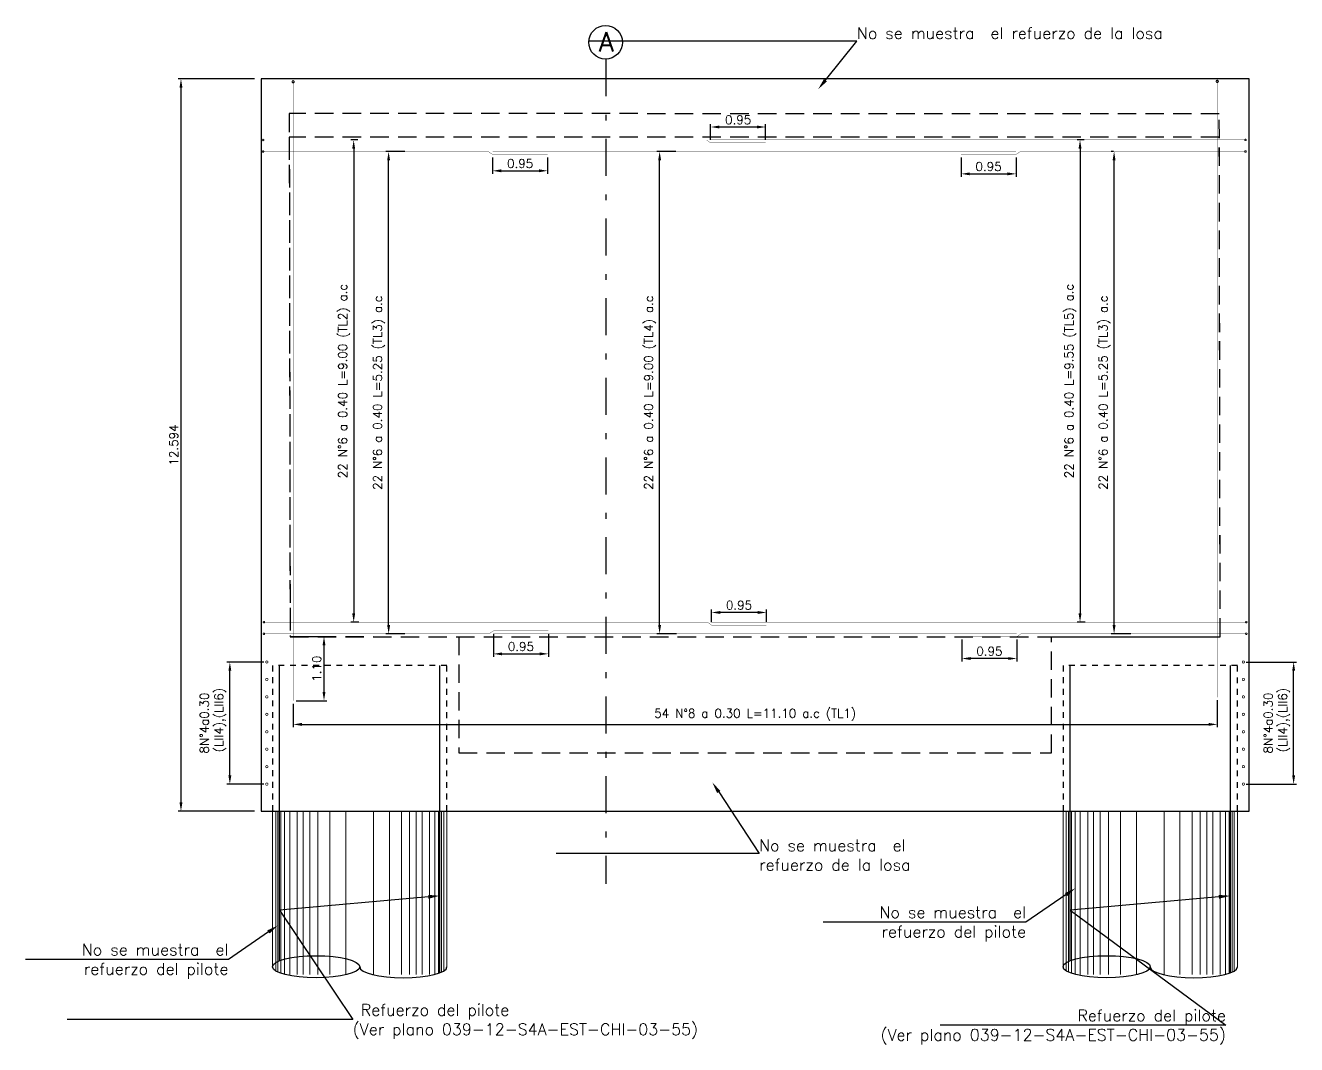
# Model space of a CAD drawing. Header units: metres. Extents: x 1080427 to 1081241, y 976768 to 977191.
# Drawn here: x 1080745.88 to 1080767.74, y 977111.65 to 977129.18 of the extents above; entities that cross this region are included whole.
import ezdxf
from ezdxf import colors
from ezdxf.entities.mleader import LeaderData, LeaderLine
from ezdxf.math import Vec2, Vec3

# ---------------------------------------------------------------- set-up
doc = ezdxf.new("R2010")
doc.units = ezdxf.units.M
doc.header["$LTSCALE"] = 25.4
doc.linetypes.add('DASHDOT', pattern=[1, 0.5, -0.25, 0, -0.25])
doc.linetypes.add('HIDDEN', pattern=[0.375, 0.25, -0.125])
for name, color, linetype in [('CIRCULOCONTRAP', 130, 'Continuous'), ('CONTRAPESO', 3, 'Continuous'), ('COT', 1, 'Continuous'), ('DIMCONTRAPESO', 1, 'Continuous'), ('PROY', 9, 'HIDDEN'), ('PROYECC', 251, 'HIDDEN'), ('R175COTR', 7, 'Continuous'), ('REF', 6, 'Continuous')]:
    doc.layers.add(name, color=color, linetype=linetype)
for name, color, linetype, lineweight in [('COTA', 1, 'Continuous', 30), ('COTACIM', 20, 'Continuous', 5), ('EJECONTRAPESO', 41, 'DASHDOT', 30), ('OTROS', 8, 'Continuous', 5), ('REF 7', 210, 'Continuous', 30)]:
    doc.layers.add(name, color=color, linetype=linetype, lineweight=lineweight)
doc.styles.add('romans', font='romans.shx')
doc.dimstyles.new('Copy 75', dxfattribs={"dimtxt": 0.15, "dimasz": 0.15, "dimexe": 0.05, "dimexo": 0.05, "dimgap": 0.05, "dimtad": 1, "dimzin": 0, "dimdsep": 46, "dimtxsty": 'romans', "dimcen": 0.002, "dimclrd": 1, "dimclre": 1, "dimclrt": 3, "dimadec": 4, "dimazin": 0, "dimtfac": 1, "dimtofl": 0, "dimtmove": 1, "dimatfit": 3, "dimfxl": 1, "dimtolj": 1, "dimtzin": 0, "dimarcsym": 1})

# ---------------------------------------------------------------- blocks, each defined once
blk = doc.blocks.new('*D75')
at = {"layer": 'COTACIM', "color": 1, "lineweight": -2, "transparency": 16777216}
for p, q in [((1080750.482, 977117.515), (1080750.482, 977117.112)), ((1080766.379, 977117.58), (1080766.379, 977117.112)), ((1080750.632, 977117.162), (1080766.229, 977117.162))]:
    blk.add_line(p, q, dxfattribs=at)
at = {"layer": 'COTACIM', "color": 1, "transparency": 16777216}
for points in [[(1080750.632, 977117.187), (1080750.632, 977117.137), (1080750.482, 977117.162)], [(1080766.229, 977117.187), (1080766.229, 977117.137), (1080766.379, 977117.162)]]:
    blk.add_solid(points, dxfattribs=at)
at = {"layer": 'Defpoints', "color": 0, "transparency": 16777216}
for p in [(1080766.379, 977117.63), (1080750.482, 977117.565), (1080766.379, 977117.162)]:
    blk.add_point(p, dxfattribs=at)
at = {"layer": 'COTACIM', "color": 3, "transparency": 16777216, "insert": (1080758.43, 977117.327), "char_height": 0.15, "attachment_point": 5, "style": 'romans'}
blk.add_mtext('\\A1;54 N°8 a 0.30 L=11.10 a.c (TL1)', dxfattribs=at)
blk = doc.blocks.new('*D82')
at = {"layer": 'Defpoints', "color": 0, "transparency": 16777216}
for p in [(1080761.986, 977118.671), (1080762.932, 977118.67), (1080761.986, 977118.295)]:
    blk.add_point(p, dxfattribs=at)
at = {"layer": 'DIMCONTRAPESO', "color": 1, "lineweight": -2, "transparency": 16777216}
for p, q in [((1080761.986, 977118.621), (1080761.986, 977118.245)), ((1080762.932, 977118.62), (1080762.932, 977118.245)), ((1080762.782, 977118.295), (1080762.136, 977118.295))]:
    blk.add_line(p, q, dxfattribs=at)
at = {"layer": 'DIMCONTRAPESO', "color": 1, "transparency": 16777216}
for points in [[(1080762.136, 977118.32), (1080762.136, 977118.27), (1080761.986, 977118.295)], [(1080762.782, 977118.32), (1080762.782, 977118.27), (1080762.932, 977118.295)]]:
    blk.add_solid(points, dxfattribs=at)
at = {"layer": 'DIMCONTRAPESO', "color": 3, "transparency": 16777216, "insert": (1080762.459, 977118.42), "char_height": 0.15, "attachment_point": 5, "style": 'romans'}
blk.add_mtext('\\A1;0.95', dxfattribs=at)
blk = doc.blocks.new('*D80')
at = {"layer": 'Defpoints', "color": 0, "transparency": 16777216}
for p in [(1080757.679, 977119.087), (1080757.679, 977118.87), (1080758.624, 977118.87)]:
    blk.add_point(p, dxfattribs=at)
at = {"layer": 'DIMCONTRAPESO', "color": 1, "lineweight": -2, "transparency": 16777216}
for p, q in [((1080757.679, 977118.92), (1080757.679, 977119.137)), ((1080758.624, 977118.92), (1080758.624, 977119.137)), ((1080758.474, 977119.087), (1080757.829, 977119.087))]:
    blk.add_line(p, q, dxfattribs=at)
at = {"layer": 'DIMCONTRAPESO', "color": 1, "transparency": 16777216}
for points in [[(1080757.829, 977119.112), (1080757.829, 977119.062), (1080757.679, 977119.087)], [(1080758.474, 977119.112), (1080758.474, 977119.062), (1080758.624, 977119.087)]]:
    blk.add_solid(points, dxfattribs=at)
at = {"layer": 'DIMCONTRAPESO', "color": 3, "transparency": 16777216, "insert": (1080758.151, 977119.212), "char_height": 0.15, "attachment_point": 5, "style": 'romans'}
blk.add_mtext('\\A1;0.95', dxfattribs=at)
blk = doc.blocks.new('*D79')
at = {"layer": 'Defpoints', "color": 0, "transparency": 16777216}
for p in [(1080750.43, 977118.671), (1080750.482, 977117.57), (1080751.012, 977117.57)]:
    blk.add_point(p, dxfattribs=at)
at = {"layer": 'DIMCONTRAPESO', "color": 1, "lineweight": -2, "transparency": 16777216}
for p, q in [((1080750.48, 977118.671), (1080751.062, 977118.671)), ((1080751.012, 977118.521), (1080751.012, 977117.72)), ((1080750.532, 977117.57), (1080751.062, 977117.57))]:
    blk.add_line(p, q, dxfattribs=at)
at = {"layer": 'DIMCONTRAPESO', "color": 1, "transparency": 16777216}
for points in [[(1080750.987, 977118.521), (1080751.037, 977118.521), (1080751.012, 977118.671)], [(1080750.987, 977117.72), (1080751.037, 977117.72), (1080751.012, 977117.57)]]:
    blk.add_solid(points, dxfattribs=at)
at = {"layer": 'DIMCONTRAPESO', "color": 3, "transparency": 16777216, "insert": (1080750.887, 977118.121), "char_height": 0.15, "attachment_point": 5, "rotation": 90, "style": 'romans'}
blk.add_mtext('\\A1;1.10', dxfattribs=at)
blk = doc.blocks.new('*D81')
at = {"layer": 'Defpoints', "color": 0, "transparency": 16777216}
for p in [(1080753.926, 977118.77), (1080754.874, 977118.77), (1080754.874, 977118.375)]:
    blk.add_point(p, dxfattribs=at)
at = {"layer": 'DIMCONTRAPESO', "color": 1, "lineweight": -2, "transparency": 16777216}
for p, q in [((1080753.926, 977118.72), (1080753.926, 977118.325)), ((1080754.874, 977118.72), (1080754.874, 977118.325)), ((1080754.076, 977118.375), (1080754.724, 977118.375))]:
    blk.add_line(p, q, dxfattribs=at)
at = {"layer": 'DIMCONTRAPESO', "color": 1, "transparency": 16777216}
for points in [[(1080754.076, 977118.4), (1080754.076, 977118.35), (1080753.926, 977118.375)], [(1080754.724, 977118.4), (1080754.724, 977118.35), (1080754.874, 977118.375)]]:
    blk.add_solid(points, dxfattribs=at)
at = {"layer": 'DIMCONTRAPESO', "color": 3, "transparency": 16777216, "insert": (1080754.4, 977118.5), "char_height": 0.15, "attachment_point": 5, "style": 'romans'}
blk.add_mtext('\\A1;0.95', dxfattribs=at)
blk = doc.blocks.new('*D83')
at = {"layer": 'Defpoints', "color": 0, "transparency": 16777216}
for p in [(1080752.124, 977127.015), (1080752.452, 977127.015), (1080752.452, 977118.72)]:
    blk.add_point(p, dxfattribs=at)
at = {"layer": 'DIMCONTRAPESO', "color": 1, "lineweight": -2, "transparency": 16777216}
for p, q in [((1080752.402, 977127.015), (1080752.074, 977127.015)), ((1080752.124, 977118.87), (1080752.124, 977126.865)), ((1080752.402, 977118.72), (1080752.074, 977118.72))]:
    blk.add_line(p, q, dxfattribs=at)
at = {"layer": 'DIMCONTRAPESO', "color": 1, "transparency": 16777216}
for points in [[(1080752.099, 977126.865), (1080752.149, 977126.865), (1080752.124, 977127.015)], [(1080752.099, 977118.87), (1080752.149, 977118.87), (1080752.124, 977118.72)]]:
    blk.add_solid(points, dxfattribs=at)
at = {"layer": 'DIMCONTRAPESO', "color": 3, "transparency": 16777216, "insert": (1080751.959, 977122.867), "char_height": 0.15, "attachment_point": 5, "rotation": 90, "style": 'romans'}
blk.add_mtext('\\A1;22 N°6 a 0.40 L=5.25 (TL3) a.c', dxfattribs=at)
blk = doc.blocks.new('*D84')
at = {"layer": 'Defpoints', "color": 0, "transparency": 16777216}
for p in [(1080751.647, 977127.214), (1080751.523, 977118.92), (1080751.661, 977118.92)]:
    blk.add_point(p, dxfattribs=at)
at = {"layer": 'DIMCONTRAPESO', "color": 1, "lineweight": -2, "transparency": 16777216}
for p, q in [((1080751.597, 977127.214), (1080751.473, 977127.214)), ((1080751.523, 977127.064), (1080751.523, 977119.07)), ((1080751.611, 977118.92), (1080751.473, 977118.92))]:
    blk.add_line(p, q, dxfattribs=at)
at = {"layer": 'DIMCONTRAPESO', "color": 1, "transparency": 16777216}
for points in [[(1080751.498, 977127.064), (1080751.548, 977127.064), (1080751.523, 977127.214)], [(1080751.498, 977119.07), (1080751.548, 977119.07), (1080751.523, 977118.92)]]:
    blk.add_solid(points, dxfattribs=at)
at = {"layer": 'DIMCONTRAPESO', "color": 3, "transparency": 16777216, "insert": (1080751.359, 977123.067), "char_height": 0.15, "attachment_point": 5, "rotation": 90, "style": 'romans'}
blk.add_mtext('\\A1;22 N°6 a 0.40 L=9.00 (TL2) a.c', dxfattribs=at)
blk = doc.blocks.new('*D78')
at = {"layer": 'Defpoints', "color": 0, "transparency": 16777216}
for p in [(1080756.786, 977127.015), (1080757.115, 977127.015), (1080757.129, 977118.721)]:
    blk.add_point(p, dxfattribs=at)
at = {"layer": 'DIMCONTRAPESO', "color": 1, "lineweight": -2, "transparency": 16777216}
for p, q in [((1080757.065, 977127.015), (1080756.736, 977127.015)), ((1080756.786, 977118.871), (1080756.786, 977126.865)), ((1080757.079, 977118.721), (1080756.736, 977118.721))]:
    blk.add_line(p, q, dxfattribs=at)
at = {"layer": 'DIMCONTRAPESO', "color": 1, "transparency": 16777216}
for points in [[(1080756.761, 977126.865), (1080756.811, 977126.865), (1080756.786, 977127.015)], [(1080756.761, 977118.871), (1080756.811, 977118.871), (1080756.786, 977118.721)]]:
    blk.add_solid(points, dxfattribs=at)
at = {"layer": 'DIMCONTRAPESO', "color": 3, "transparency": 16777216, "insert": (1080756.622, 977122.868), "char_height": 0.15, "attachment_point": 5, "rotation": 90, "style": 'romans'}
blk.add_mtext('\\A1;22 N°6 a 0.40 L=9.00 (TL4) a.c', dxfattribs=at)
blk = doc.blocks.new('*D76')
at = {"layer": 'Defpoints', "color": 0, "transparency": 16777216}
for p in [(1080764.604, 977127.015), (1080764.645, 977127.015), (1080764.941, 977118.721)]:
    blk.add_point(p, dxfattribs=at)
at = {"layer": 'DIMCONTRAPESO', "color": 1, "lineweight": -2, "transparency": 16777216}
for p, q in [((1080764.595, 977127.015), (1080764.554, 977127.015)), ((1080764.604, 977118.871), (1080764.604, 977126.865)), ((1080764.891, 977118.721), (1080764.554, 977118.721))]:
    blk.add_line(p, q, dxfattribs=at)
at = {"layer": 'DIMCONTRAPESO', "color": 1, "transparency": 16777216}
for points in [[(1080764.579, 977126.865), (1080764.629, 977126.865), (1080764.604, 977127.015)], [(1080764.579, 977118.871), (1080764.629, 977118.871), (1080764.604, 977118.721)]]:
    blk.add_solid(points, dxfattribs=at)
at = {"layer": 'DIMCONTRAPESO', "color": 3, "transparency": 16777216, "insert": (1080764.44, 977122.868), "char_height": 0.15, "attachment_point": 5, "rotation": 90, "style": 'romans'}
blk.add_mtext('\\A1;22 N°6 a 0.40 L=5.25 (TL3) a.c', dxfattribs=at)
blk = doc.blocks.new('*D77')
at = {"layer": 'Defpoints', "color": 0, "transparency": 16777216}
for p in [(1080764.141, 977127.215), (1080764.018, 977118.921), (1080764.156, 977118.921)]:
    blk.add_point(p, dxfattribs=at)
at = {"layer": 'DIMCONTRAPESO', "color": 1, "lineweight": -2, "transparency": 16777216}
for p, q in [((1080764.091, 977127.215), (1080763.968, 977127.215)), ((1080764.018, 977127.065), (1080764.018, 977119.071)), ((1080764.106, 977118.921), (1080763.968, 977118.921))]:
    blk.add_line(p, q, dxfattribs=at)
at = {"layer": 'DIMCONTRAPESO', "color": 1, "transparency": 16777216}
for points in [[(1080763.993, 977127.065), (1080764.043, 977127.065), (1080764.018, 977127.215)], [(1080763.993, 977119.071), (1080764.043, 977119.071), (1080764.018, 977118.921)]]:
    blk.add_solid(points, dxfattribs=at)
at = {"layer": 'DIMCONTRAPESO', "color": 3, "transparency": 16777216, "insert": (1080763.853, 977123.068), "char_height": 0.15, "attachment_point": 5, "rotation": 90, "style": 'romans'}
blk.add_mtext('\\A1;22 N°6 a 0.40 L=9.55 (TL5) a.c', dxfattribs=at)
blk = doc.blocks.new('*D115')
at = {"layer": 'Defpoints', "color": 0, "transparency": 16777216}
for p in [(1080753.912, 977126.965), (1080754.86, 977126.965), (1080754.86, 977126.684)]:
    blk.add_point(p, dxfattribs=at)
at = {"layer": 'DIMCONTRAPESO', "color": 1, "lineweight": -2, "transparency": 16777216}
for p, q in [((1080753.912, 977126.915), (1080753.912, 977126.634)), ((1080754.86, 977126.915), (1080754.86, 977126.634)), ((1080754.062, 977126.684), (1080754.71, 977126.684))]:
    blk.add_line(p, q, dxfattribs=at)
at = {"layer": 'DIMCONTRAPESO', "color": 1, "transparency": 16777216}
for points in [[(1080754.062, 977126.709), (1080754.062, 977126.659), (1080753.912, 977126.684)], [(1080754.71, 977126.709), (1080754.71, 977126.659), (1080754.86, 977126.684)]]:
    blk.add_solid(points, dxfattribs=at)
at = {"layer": 'DIMCONTRAPESO', "color": 3, "transparency": 16777216, "insert": (1080754.386, 977126.809), "char_height": 0.15, "attachment_point": 5, "style": 'romans'}
blk.add_mtext('\\A1;0.95', dxfattribs=at)
blk = doc.blocks.new('*D116')
at = {"layer": 'Defpoints', "color": 0, "transparency": 16777216}
for p in [(1080757.664, 977127.437), (1080757.664, 977127.164), (1080758.61, 977127.164)]:
    blk.add_point(p, dxfattribs=at)
at = {"layer": 'DIMCONTRAPESO', "color": 1, "lineweight": -2, "transparency": 16777216}
for p, q in [((1080757.664, 977127.214), (1080757.664, 977127.487)), ((1080758.46, 977127.437), (1080757.814, 977127.437)), ((1080758.61, 977127.214), (1080758.61, 977127.487))]:
    blk.add_line(p, q, dxfattribs=at)
at = {"layer": 'DIMCONTRAPESO', "color": 1, "transparency": 16777216}
for points in [[(1080757.814, 977127.462), (1080757.814, 977127.412), (1080757.664, 977127.437)], [(1080758.46, 977127.462), (1080758.46, 977127.412), (1080758.61, 977127.437)]]:
    blk.add_solid(points, dxfattribs=at)
at = {"layer": 'DIMCONTRAPESO', "color": 3, "transparency": 16777216, "insert": (1080758.137, 977127.562), "char_height": 0.15, "attachment_point": 5, "style": 'romans'}
blk.add_mtext('\\A1;0.95', dxfattribs=at)
blk = doc.blocks.new('*D117')
at = {"layer": 'Defpoints', "color": 0, "transparency": 16777216}
for p in [(1080761.972, 977126.965), (1080762.918, 977126.965), (1080762.918, 977126.631)]:
    blk.add_point(p, dxfattribs=at)
at = {"layer": 'DIMCONTRAPESO', "color": 1, "lineweight": -2, "transparency": 16777216}
for p, q in [((1080761.972, 977126.915), (1080761.972, 977126.581)), ((1080762.918, 977126.915), (1080762.918, 977126.581)), ((1080762.122, 977126.631), (1080762.768, 977126.631))]:
    blk.add_line(p, q, dxfattribs=at)
at = {"layer": 'DIMCONTRAPESO', "color": 1, "transparency": 16777216}
for points in [[(1080762.122, 977126.656), (1080762.122, 977126.606), (1080761.972, 977126.631)], [(1080762.768, 977126.656), (1080762.768, 977126.606), (1080762.918, 977126.631)]]:
    blk.add_solid(points, dxfattribs=at)
at = {"layer": 'DIMCONTRAPESO', "color": 3, "transparency": 16777216, "insert": (1080762.445, 977126.756), "char_height": 0.15, "attachment_point": 5, "style": 'romans'}
blk.add_mtext('\\A1;0.95', dxfattribs=at)
blk = doc.blocks.new('*U456')
at = {"layer": 'REF', "ltscale": 0.1, "const_width": 0.04}
blk.add_lwpolyline([(-0.006, 0, 1), (0.006, 0, 1)], format="xyb", close=True, dxfattribs=at)
blk = doc.blocks.new('*U457')
at = {"layer": 'DIMCONTRAPESO', "color": 0, "linetype": 'ByBlock', "lineweight": -2, "transparency": 16777216}
for p in [(0, 2.1), (16.8, 2.1), (0, 1.8), (16.8, 1.8), (0, 1.5), (16.8, 1.5), (0, 1.2), (16.8, 1.2), (0, 0.9), (16.8, 0.9), (0, 0.6), (16.8, 0.6), (0, 0.3), (16.8, 0.3), (0, 0), (16.8, 0)]:
    blk.add_blockref('*U456', p, dxfattribs=at)
blk = doc.blocks.new('*D458')
at = {"layer": 'Defpoints', "color": 0, "transparency": 16777216}
for p in [(1080749.393, 977118.235), (1080750.029, 977118.235), (1080750.029, 977116.135)]:
    blk.add_point(p, dxfattribs=at)
at = {"layer": 'DIMCONTRAPESO', "color": 1, "lineweight": -2, "transparency": 16777216}
for p, q in [((1080749.979, 977118.235), (1080749.343, 977118.235)), ((1080749.393, 977116.285), (1080749.393, 977118.085)), ((1080749.979, 977116.135), (1080749.343, 977116.135))]:
    blk.add_line(p, q, dxfattribs=at)
at = {"layer": 'DIMCONTRAPESO', "color": 1, "transparency": 16777216}
for points in [[(1080749.368, 977118.085), (1080749.418, 977118.085), (1080749.393, 977118.235)], [(1080749.368, 977116.285), (1080749.418, 977116.285), (1080749.393, 977116.135)]]:
    blk.add_solid(points, dxfattribs=at)
at = {"layer": 'DIMCONTRAPESO', "color": 3, "transparency": 16777216, "insert": (1080749.104, 977117.185), "char_height": 0.15, "attachment_point": 5, "rotation": 90, "style": 'romans'}
blk.add_mtext('\\A1;8N°4a0.30\\P (LII4),(LII6)', dxfattribs=at)
blk = doc.blocks.new('*D459')
at = {"layer": 'Defpoints', "color": 0, "transparency": 16777216}
for p in [(1080766.829, 977118.235), (1080767.693, 977118.235), (1080766.829, 977116.135)]:
    blk.add_point(p, dxfattribs=at)
at = {"layer": 'DIMCONTRAPESO', "color": 1, "lineweight": -2, "transparency": 16777216}
for p, q in [((1080766.879, 977118.235), (1080767.743, 977118.235)), ((1080767.693, 977116.285), (1080767.693, 977118.085)), ((1080766.879, 977116.135), (1080767.743, 977116.135))]:
    blk.add_line(p, q, dxfattribs=at)
at = {"layer": 'DIMCONTRAPESO', "color": 1, "transparency": 16777216}
for points in [[(1080767.668, 977118.085), (1080767.718, 977118.085), (1080767.693, 977118.235)], [(1080767.668, 977116.285), (1080767.718, 977116.285), (1080767.693, 977116.135)]]:
    blk.add_solid(points, dxfattribs=at)
at = {"layer": 'DIMCONTRAPESO', "color": 3, "transparency": 16777216, "insert": (1080767.404, 977117.185), "char_height": 0.15, "attachment_point": 5, "rotation": 90, "style": 'romans'}
blk.add_mtext('\\A1;8N°4a0.30\\P (LII4),(LII6)', dxfattribs=at)
blk = doc.blocks.new('*D856')
at = {"layer": 'COTA', "color": 1, "lineweight": -2, "transparency": 16777216}
for p, q in [((1080749.819, 977128.265), (1080748.502, 977128.265)), ((1080748.552, 977128.115), (1080748.552, 977115.821)), ((1080749.819, 977115.671), (1080748.502, 977115.671))]:
    blk.add_line(p, q, dxfattribs=at)
at = {"layer": 'COTA', "color": 1, "transparency": 16777216}
for points in [[(1080748.527, 977128.115), (1080748.577, 977128.115), (1080748.552, 977128.265)], [(1080748.527, 977115.821), (1080748.577, 977115.821), (1080748.552, 977115.671)]]:
    blk.add_solid(points, dxfattribs=at)
at = {"layer": 'Defpoints', "color": 0, "transparency": 16777216}
for p in [(1080749.869, 977128.265), (1080748.552, 977115.671), (1080749.869, 977115.671)]:
    blk.add_point(p, dxfattribs=at)
at = {"layer": 'COTA', "color": 3, "transparency": 16777216, "insert": (1080748.427, 977121.968), "char_height": 0.15, "attachment_point": 5, "rotation": 90, "style": 'romans'}
blk.add_mtext('\\A1;12.594', dxfattribs=at)

msp = doc.modelspace()

# ---------------------------------------------------------------- linework, layer by layer
at = {"layer": 'CIRCULOCONTRAP'}
msp.add_circle((1080755.85637, 977128.894651, 308.056641), 0.289667, dxfattribs=at)
at = {"layer": 'CONTRAPESO', "elevation": 308.056641}
msp.add_lwpolyline([(1080766.928487, 977128.262916), (1080749.928869, 977128.264916), (1080749.928928, 977115.670812), (1080766.928742, 977115.670812)], close=True, dxfattribs=at)
at = {"layer": 'COT'}
for centre in [(1080750.876881, 977112.992916, 308.056641), (1080764.475711, 977112.992916, 308.056641)]:
    msp.add_ellipse(centre, major_axis=(0.750261, 0), ratio=0.25438133, dxfattribs=at)
for centre in [(1080752.377402, 977112.992916, 308.056641), (1080765.976232, 977112.992916, 308.056641)]:
    msp.add_ellipse(centre, major_axis=(0.750261, 0), ratio=0.25438133, start_param=3.141592654, end_param=6.283185307, dxfattribs=at)
at = {"layer": 'EJECONTRAPESO', "ltscale": 0.05, "elevation": 308.056641}
msp.add_lwpolyline([(1080755.858844, 977128.60104), (1080755.858844, 977114.417092)], dxfattribs=at)
at = {"layer": 'OTROS'}
for p, q in [((1080750.182065, 977115.670812, 308.056641), (1080750.182065, 977112.920903, 308.056641)), ((1080750.2203, 977115.670812, 308.056641), (1080750.2203, 977112.900561, 308.056641)), ((1080750.27128, 977115.670812, 308.056641), (1080750.27128, 977112.880252, 308.056641)), ((1080750.335005, 977115.670812, 308.056641), (1080750.335005, 977112.860527, 308.056641)), ((1080750.424221, 977115.670812, 308.056641), (1080750.424221, 977112.860527, 308.056641)), ((1080750.551671, 977115.670812, 308.056641), (1080750.551671, 977112.860527, 308.056641)), ((1080750.653632, 977115.670812, 308.056641), (1080750.653632, 977112.860527, 308.056641)), ((1080750.768337, 977115.670812, 308.056641), (1080750.768337, 977112.860527, 308.056641)), ((1080750.908533, 977115.670812, 308.056641), (1080750.908533, 977112.860527, 308.056641)), ((1080751.115536, 977115.670812, 308.056641), (1080751.115536, 977112.860527, 308.056641)), ((1080751.389244, 977115.670812, 308.056641), (1080751.389244, 977112.860527, 308.056641)), ((1080751.865026, 977115.670812, 308.056641), (1080751.865026, 977112.860527, 308.056641)), ((1080752.138733, 977115.670812, 308.056641), (1080752.138733, 977112.860527, 308.056641)), ((1080752.345737, 977115.670812, 308.056641), (1080752.345737, 977112.860527, 308.056641)), ((1080752.485932, 977115.670812, 308.056641), (1080752.485932, 977112.860527, 308.056641)), ((1080752.600638, 977115.670812, 308.056641), (1080752.600638, 977112.860527, 308.056641)), ((1080752.702598, 977115.670812, 308.056641), (1080752.702598, 977112.860527, 308.056641)), ((1080752.830049, 977115.670812, 308.056641), (1080752.830049, 977112.860527, 308.056641)), ((1080752.919264, 977115.670812, 308.056641), (1080752.919264, 977112.860527, 308.056641)), ((1080752.982989, 977115.670812, 308.056641), (1080752.982989, 977112.880252, 308.056641)), ((1080753.033969, 977115.670812, 308.056641), (1080753.033969, 977112.900561, 308.056641)), ((1080753.072204, 977115.670812, 308.056641), (1080753.072204, 977112.920903, 308.056641)), ((1080763.780742, 977115.670812, 308.056641), (1080763.780742, 977112.920903, 308.056641)), ((1080763.818977, 977115.670812, 308.056641), (1080763.818977, 977112.900561, 308.056641)), ((1080763.869957, 977115.670812, 308.056641), (1080763.869957, 977112.880252, 308.056641)), ((1080763.933683, 977115.670812, 308.056641), (1080763.933683, 977112.860527, 308.056641)), ((1080764.022898, 977115.670812, 308.056641), (1080764.022898, 977112.860527, 308.056641)), ((1080764.150348, 977115.670812, 308.056641), (1080764.150348, 977112.860527, 308.056641)), ((1080764.252309, 977115.670812, 308.056641), (1080764.252309, 977112.860527, 308.056641)), ((1080764.367014, 977115.670812, 308.056641), (1080764.367014, 977112.860527, 308.056641)), ((1080764.50721, 977115.670812, 308.056641), (1080764.50721, 977112.860527, 308.056641)), ((1080764.714214, 977115.670812, 308.056641), (1080764.714214, 977112.860527, 308.056641)), ((1080764.987921, 977115.670812, 308.056641), (1080764.987921, 977112.860527, 308.056641)), ((1080765.463856, 977115.670812, 308.056641), (1080765.463856, 977112.860527, 308.056641)), ((1080765.737563, 977115.670812, 308.056641), (1080765.737563, 977112.860527, 308.056641)), ((1080765.944567, 977115.670812, 308.056641), (1080765.944567, 977112.860527, 308.056641)), ((1080766.084762, 977115.670812, 308.056641), (1080766.084762, 977112.860527, 308.056641)), ((1080766.199468, 977115.670812, 308.056641), (1080766.199468, 977112.860527, 308.056641)), ((1080766.301428, 977115.670812, 308.056641), (1080766.301428, 977112.860527, 308.056641)), ((1080766.428879, 977115.670812, 308.056641), (1080766.428879, 977112.860527, 308.056641)), ((1080766.518094, 977115.670812, 308.056641), (1080766.518094, 977112.860527, 308.056641)), ((1080766.581819, 977115.670812, 308.056641), (1080766.581819, 977112.880252, 308.056641)), ((1080766.632799, 977115.670812, 308.056641), (1080766.632799, 977112.900561, 308.056641)), ((1080766.671035, 977115.670812, 308.056641), (1080766.671035, 977112.920903, 308.056641))]:
    msp.add_line(p, q, dxfattribs=at)
at = {"layer": 'OTROS', "elevation": 308.056641}
for points in [[(1080750.12662, 977112.992916), (1080750.12662, 977115.670812), (1080753.127662, 977115.670812), (1080753.127662, 977112.992916)], [(1080763.72545, 977112.992916), (1080763.72545, 977115.670812), (1080766.726492, 977115.670812), (1080766.726492, 977112.992916)]]:
    msp.add_lwpolyline(points, dxfattribs=at)
at = {"layer": 'PROY', "color": 250, "ltscale": 0.05, "elevation": 308.056641}
msp.add_lwpolyline([(1080763.527142, 977116.670809), (1080763.527142, 977118.670812), (1080766.428949, 977118.670815), (1080766.414282, 977127.665405), (1080750.414656, 977127.667287), (1080750.429296, 977118.670893), (1080753.329719, 977118.670812), (1080753.329719, 977116.670725)], close=True, dxfattribs=at)
at = {"layer": 'PROY', "color": 252, "ltscale": 0.05, "elevation": 308.056641}
msp.add_lwpolyline([(1080766.414282, 977127.260738), (1080750.414656, 977127.26262), (1080750.428932, 977118.670812), (1080766.428738, 977118.670812)], close=True, dxfattribs=at)
at = {"layer": 'PROYECC', "color": 14, "ltscale": 0.01, "elevation": 308.056641}
for points in [[(1080750.12662, 977115.670812), (1080753.127662, 977115.670812), (1080753.127662, 977118.172843), (1080750.12662, 977118.172843)], [(1080763.72545, 977115.670812), (1080766.726492, 977115.670812), (1080766.726492, 977118.172843), (1080763.72545, 977118.172843)]]:
    msp.add_lwpolyline(points, close=True, dxfattribs=at)
at = {"layer": 'REF', "ltscale": 0.1, "elevation": 308.056641}
for points, const_width in [([(1080750.499732, 977128.214851, -1), (1080750.463732, 977128.214851, -1)], 0.02), ([(1080766.396636, 977128.222554, -1), (1080766.360636, 977128.222554, -1)], 0.02), ([(1080766.396636, 977128.222554, -1), (1080766.360636, 977128.222554, -1)], 0.02), ([(1080749.978162, 977127.213826, -1), (1080749.951162, 977127.213826, -1)], 0.015), ([(1080766.878148, 977127.214602, -1), (1080766.851148, 977127.214602, -1)], 0.015), ([(1080749.978161, 977127.01466, -1), (1080749.951161, 977127.01466, -1)], 0.015), ([(1080766.877962, 977127.015751, -1), (1080766.850962, 977127.015751, -1)], 0.015), ([(1080749.99245, 977118.920549, -1), (1080749.96545, 977118.920549, -1)], 0.015), ([(1080766.892399, 977118.920888, -1), (1080766.865399, 977118.920888, -1)], 0.015), ([(1080749.992413, 977118.72066, -1), (1080749.965413, 977118.72066, -1)], 0.015), ([(1080766.892177, 977118.721315, -1), (1080766.865177, 977118.721315, -1)], 0.015)]:
    msp.add_lwpolyline(points, format="xyb", close=True, dxfattribs=dict(at, const_width=const_width))
at = {"layer": 'REF', "ltscale": 0.1, "const_width": 0.005, "elevation": 308.056641}
for points in [[(1080750.481732, 977128.214851), (1080750.481735, 977118.565391), (1080750.481735, 977117.570391)], [(1080766.378636, 977128.222554), (1080766.378646, 977118.629971), (1080766.378646, 977117.629971)], [(1080758.609887, 977127.163938), (1080757.664328, 977127.163938), (1080757.593436, 977127.213844), (1080749.964699, 977127.213806)], [(1080757.666225, 977127.214415), (1080766.86446, 977127.214602)], [(1080754.860178, 977126.964771), (1080753.911552, 977126.964771), (1080753.840659, 977127.014678), (1080749.964698, 977127.01466)], [(1080753.914619, 977127.015248), (1080762.914619, 977127.015248)], [(1080761.971614, 977126.964771), (1080762.917945, 977126.964771), (1080762.988837, 977127.014678), (1080766.864462, 977127.015333)], [(1080758.624138, 977118.870224), (1080757.678579, 977118.870224), (1080757.607686, 977118.920131), (1080749.97895, 977118.920092)], [(1080757.680476, 977118.920701), (1080766.87871, 977118.920888)], [(1080754.874393, 977118.770148), (1080753.925767, 977118.770148), (1080753.854874, 977118.720241), (1080749.978913, 977118.72026)], [(1080753.928834, 977118.720812), (1080762.928834, 977118.720812)], [(1080761.985829, 977118.670335), (1080762.932159, 977118.670335), (1080763.003052, 977118.720241), (1080766.878677, 977118.720897)]]:
    msp.add_lwpolyline(points, dxfattribs=at)
at = {"layer": 'REF 7', "ltscale": 0.1, "elevation": 308.056641}
for points in [[(1080750.247775, 977113.096907), (1080750.247775, 977118.172843)], [(1080753.006508, 977112.888925), (1080753.006508, 977118.172843)], [(1080763.846605, 977113.096907), (1080763.846605, 977118.172843)], [(1080766.605338, 977112.888925), (1080766.605338, 977118.172843)]]:
    msp.add_lwpolyline(points, dxfattribs=at)

# ---------------------------------------------------------------- block references
at = {"layer": 'DIMCONTRAPESO', "color": 2}
msp.add_blockref('*U457', (1080750.028835, 977116.134954, 308.056641), dxfattribs=at)

# ---------------------------------------------------------------- texts
at = {"layer": 'R175COTR', "insert": (1080755.738759, 977129.066493, 616.113281), "char_height": 0.33, "width": 0.41500103, "attachment_point": 1, "rotation": 359.9999637, "style": 'romans'}
msp.add_mtext('{\\C0;A}', dxfattribs=at)

# ---------------------------------------------------------------- dimensions: what is measured, and where the dimension line sits
at = {"layer": 'COTA', "color": 2}
dim = msp.add_linear_dim(base=(1080748.551537, 977115.670812, 308.056641), p1=(1080749.869312, 977128.264812, 308.056641), p2=(1080749.869312, 977115.670812, 308.056641), angle=90, dimstyle='Copy 75', override={"dimdec": 3}, dxfattribs=at)
dim.commit()
dim.dimension.update_dxf_attribs({"geometry": '*D856', "text_midpoint": (1080748.426537, 977121.967812, 308.056641)})
at = {"layer": 'COTACIM'}
dim = msp.add_linear_dim(base=(1080766.378646, 977117.162274, 308.056641), p1=(1080750.481735, 977117.565391, 308.056641), p2=(1080766.378646, 977117.629971, 308.056641), text='54 N°8 a 0.30 L=11.10 a.c (TL1)', dimstyle='Copy 75', dxfattribs=at)
dim.commit()
dim.dimension.update_dxf_attribs({"geometry": '*D75', "text_midpoint": (1080758.43019, 977117.32656, 308.056641)})
at = {"layer": 'DIMCONTRAPESO'}
for base, p1, p2, picture, middle in [((1080757.664328, 977127.436618, 308.056641), (1080758.609887, 977127.163938, 308.056641), (1080757.664328, 977127.163938, 308.056641), '*D116', (1080758.137108, 977127.561618, 308.056641)), ((1080754.860178, 977126.684031, 308.056641), (1080753.911552, 977126.964771, 308.056641), (1080754.860178, 977126.964771, 308.056641), '*D115', (1080754.385865, 977126.809031, 308.056641)), ((1080762.917945, 977126.631061, 308.056641), (1080761.971614, 977126.964771, 308.056641), (1080762.917945, 977126.964771, 308.056641), '*D117', (1080762.444779, 977126.756061, 308.056641)), ((1080757.678579, 977119.086983, 308.056641), (1080758.624138, 977118.870224, 308.056641), (1080757.678579, 977118.870224, 308.056641), '*D80', (1080758.151358, 977119.211983, 308.056641)), ((1080754.874393, 977118.375126, 308.056641), (1080753.925767, 977118.770148, 308.056641), (1080754.874393, 977118.770148, 308.056641), '*D81', (1080754.40008, 977118.500126, 308.056641)), ((1080761.985829, 977118.29523, 308.056641), (1080762.932159, 977118.670335, 308.056641), (1080761.985829, 977118.670918, 308.056641), '*D82', (1080762.458994, 977118.42023, 308.056641))]:
    dim = msp.add_linear_dim(base=base, p1=p1, p2=p2, dimstyle='Copy 75', dxfattribs=at)
    dim.commit()
    dim.dimension.update_dxf_attribs({"geometry": picture, "text_midpoint": middle})
for base, p1, p2, text, picture, middle in [((1080751.523026, 977118.920101, 308.056641), (1080751.646618, 977127.213815, 308.056641), (1080751.660867, 977118.920101, 308.056641), '22 N°6 a 0.40 L=9.00 (TL2) a.c', '*D84', (1080751.35874, 977123.066958, 308.056641)), ((1080752.123689, 977127.014671, 308.056641), (1080752.452232, 977118.720248, 308.056641), (1080752.452231, 977127.014671, 308.056641), '22 N°6 a 0.40 L=5.25 (TL3) a.c', '*D83', (1080751.959403, 977122.86746, 308.056641)), ((1080756.786159, 977127.015248, 308.056641), (1080757.128953, 977118.720812, 308.056641), (1080757.114701, 977127.015248, 308.056641), '22 N°6 a 0.40 L=9.00 (TL4) a.c', '*D78', (1080756.621873, 977122.86803, 308.056641)), ((1080764.017729, 977118.920832, 308.056641), (1080764.141318, 977127.214546, 308.056641), (1080764.155573, 977118.920832, 308.056641), '22 N°6 a 0.40 L=9.55 (TL5) a.c', '*D77', (1080763.853443, 977123.067689, 308.056641)), ((1080764.604143, 977127.014958, 308.056641), (1080764.940864, 977118.720569, 308.056641), (1080764.645473, 977127.014958, 308.056641), '22 N°6 a 0.40 L=5.25 (TL3) a.c', '*D76', (1080764.439858, 977122.867764, 308.056641))]:
    dim = msp.add_linear_dim(base=base, p1=p1, p2=p2, angle=90, text=text, dimstyle='Copy 75', dxfattribs=at)
    dim.commit()
    dim.dimension.update_dxf_attribs({"geometry": picture, "text_midpoint": middle})
dim = msp.add_linear_dim(base=(1080751.01164, 977117.570391, 308.056641), p1=(1080750.430226, 977118.670812, 308.056641), p2=(1080750.481735, 977117.570391, 308.056641), angle=90, dimstyle='Copy 75', dxfattribs=at)
dim.commit()
dim.dimension.update_dxf_attribs({"geometry": '*D79', "text_midpoint": (1080750.88664, 977118.120601, 308.056641)})
for base, p1, p2, picture, middle in [((1080749.392979, 977118.234954, 308.056641), (1080750.028835, 977116.134954, 308.056641), (1080750.028835, 977118.234954, 308.056641), '*D458', (1080749.392979, 977117.184954, 308.056641)), ((1080767.693386, 977118.234954, 308.056641), (1080766.828733, 977116.134954, 308.056641), (1080766.828733, 977118.234954, 308.056641), '*D459', (1080767.693386, 977117.184954, 308.056641))]:
    dim = msp.add_linear_dim(base=base, p1=p1, p2=p2, angle=90, text='8N°4a0.30\\P (LII4),(LII6)', dimstyle='Copy 75', dxfattribs=at)
    dim.commit()
    dim.dimension.update_dxf_attribs({"geometry": picture, "text_midpoint": middle, "dimtype": 160})

# ---------------------------------------------------------------- leaders
at = {"layer": 'COTACIM'}
ml = msp.add_multileader_mtext('Standard', dxfattribs=at)
ml.set_content('No se muestra  el refuerzo de la losa', color=3, style='romans')
ml.set_leader_properties(color=1)
ml.build(insert=Vec2(0, 0))
ml.multileader.update_dxf_attribs({"text_left_attachment_type": 6, "text_right_attachment_type": 6, "dogleg_length": 0, "arrow_head_size": 0.2})
ctx = ml.context
ctx.base_point, ctx.char_height, ctx.arrow_head_size, ctx.landing_gap_size, ctx.plane_origin = Vec3(1080760.179922, 977128.910975, 308.056641), 0.2, 0.2, 0, Vec3(1080759.512449, 977127.269382, 308.056641)
ctx.left_attachment, ctx.right_attachment = 6, 6
notes = []
notes.append((ctx, [(0, (1, 1, 0), (1080760.179922, 977128.910975, 308.056641), (1, 0), 0, [(0, [(1080759.512449, 977128.086031, 308.056641)], 0, [])])]))
ctx.mtext.insert, ctx.mtext.flow_direction = Vec3(1080760.179922, 977129.150975, 308.056641), 5
ml = msp.add_multileader_mtext('Standard', dxfattribs=at)
ml.set_content('No se muestra  el refuerzo de la losa', color=3, style='romans')
ml.set_leader_properties(color=1)
ml.build(insert=Vec2(0, 0))
ml.multileader.update_dxf_attribs({"text_left_attachment_type": 6, "text_right_attachment_type": 6, "dogleg_length": 0, "arrow_head_size": 0.2})
ctx = ml.context
ctx.base_point, ctx.char_height, ctx.arrow_head_size, ctx.landing_gap_size, ctx.plane_origin = Vec3(1080758.496729, 977114.940422, 308.056641), 0.2, 0.2, 0, Vec3(1080757.73161, 977113.019994, 308.056641)
ctx.left_attachment, ctx.right_attachment = 6, 6
notes.append((ctx, [(0, (1, 1, 0), (1080758.496729, 977114.940422, 308.056641), (1, 0), 0, [(0, [(1080757.692196, 977116.166572, 308.056641)], 0, [])])]))
ctx.mtext.insert, ctx.mtext.width, ctx.mtext.flow_direction = Vec3(1080758.496729, 977115.180422, 308.056641), 3.45605072, 5
ml = msp.add_multileader_mtext('Standard', dxfattribs=at)
ml.set_content('No se muestra  el refuerzo del pilote', color=3, style='romans')
ml.set_leader_properties(color=1)
ml.build(insert=Vec2(0, 0))
ml.multileader.update_dxf_attribs({"text_left_attachment_type": 6, "text_right_attachment_type": 6, "dogleg_length": 0, "arrow_head_size": 0.2})
ctx = ml.context
ctx.base_point, ctx.char_height, ctx.arrow_head_size, ctx.landing_gap_size, ctx.plane_origin = Vec3(1080760.174335, 977113.762745, 308.056641), 0.2, 0.2, 0, Vec3(1080758.488537, 977113.146676, 308.056641)
ctx.left_attachment, ctx.right_attachment, ctx.text_align_type = 6, 6, 2
notes.append((ctx, [(1, (1, 1, 0), (1080763.088621, 977113.762745, 308.056641), (-1, 0), 0, [(0, [(1080763.94221, 977114.346698, 308.056641)], 0, [])])]))
ctx.mtext.insert, ctx.mtext.width, ctx.mtext.alignment, ctx.mtext.flow_direction = Vec3(1080763.088621, 977114.029412, 308.056641), 3.45605072, 3, 5
ml = msp.add_multileader_mtext('Standard', dxfattribs=at)
ml.set_content(' Refuerzo del pilote\\P(Ver plano 039-12-S4A-EST-CHI-03-55){\\C4; }', color=3, style='romans')
ml.set_leader_properties(color=1)
ml.build(insert=Vec2(0, 0))
ml.multileader.update_dxf_attribs({"text_left_attachment_type": 6, "text_right_attachment_type": 6, "dogleg_length": 0, "arrow_head_size": 0.2})
ctx = ml.context
ctx.base_point, ctx.char_height, ctx.arrow_head_size, ctx.landing_gap_size, ctx.plane_origin = Vec3(1080751.507813, 977112.084445, 308.056641), 0.2, 0.2, 0, Vec3(1080751.89709, 977113.419463, 308.056641)
ctx.left_attachment, ctx.right_attachment = 6, 6
notes.append((ctx, [(0, (1, 1, 0), (1080751.507813, 977112.084445, 308.056641), (1, 0), 0, [(1, [(1080753.006508, 977114.214485, 308.056641), (1080750.247775, 977113.966143, 308.056641)], 0, [])])]))
ctx.mtext.insert, ctx.mtext.width, ctx.mtext.flow_direction = Vec3(1080751.507813, 977112.351112, 308.056641), 7.37938837, 5
ml = msp.add_multileader_mtext('Standard', dxfattribs=at)
ml.set_content(' Refuerzo del pilote\\P(Ver plano 039-12-S4A-EST-CHI-03-55){\\C4; }', color=3, style='romans')
ml.set_leader_properties(color=1)
ml.build(insert=Vec2(0, 0))
ml.multileader.update_dxf_attribs({"text_left_attachment_type": 6, "text_right_attachment_type": 6, "dogleg_length": 0, "arrow_head_size": 0.2})
ctx = ml.context
ctx.base_point, ctx.char_height, ctx.arrow_head_size, ctx.landing_gap_size, ctx.plane_origin = Vec3(1080759.907989, 977111.988158, 308.056641), 0.2, 0.2, 0, Vec3(1080765.495921, 977113.419463, 308.056641)
ctx.left_attachment, ctx.right_attachment, ctx.text_align_type = 6, 6, 2
notes.append((ctx, [(1, (1, 1, 0), (1080766.527037, 977111.988158, 308.056641), (-1, 0), 0, [(1, [(1080766.605338, 977114.214485, 308.056641), (1080763.846605, 977113.966143, 308.056641)], 0, [])])]))
ctx.mtext.insert, ctx.mtext.width, ctx.mtext.alignment, ctx.mtext.flow_direction = Vec3(1080766.527037, 977112.254825, 308.056641), 7.37938837, 3, 5
ml = msp.add_multileader_mtext('Standard', dxfattribs=at)
ml.set_content('No se muestra  el refuerzo del pilote', color=3, style='romans')
ml.set_leader_properties(color=1)
ml.build(insert=Vec2(0, 0))
ml.multileader.update_dxf_attribs({"text_left_attachment_type": 6, "text_right_attachment_type": 6, "dogleg_length": 0, "arrow_head_size": 0.2})
ctx = ml.context
ctx.base_point, ctx.char_height, ctx.arrow_head_size, ctx.landing_gap_size, ctx.plane_origin = Vec3(1080746.452425, 977113.120566, 308.056641), 0.2, 0.2, 0, Vec3(1080744.766626, 977112.504498, 308.056641)
ctx.left_attachment, ctx.right_attachment, ctx.text_align_type = 6, 6, 2
notes.append((ctx, [(1, (1, 1, 0), (1080749.366711, 977113.120566, 308.056641), (-1, 0), 0, [(0, [(1080750.2203, 977113.70452, 308.056641)], 0, [])])]))
ctx.mtext.insert, ctx.mtext.width, ctx.mtext.alignment, ctx.mtext.flow_direction = Vec3(1080749.366711, 977113.387233, 308.056641), 3.45605072, 3, 5
for ctx, leaders in notes:
    for number, flags, end, landing, length, lines in leaders:
        leader = LeaderData()
        leader.index, (leader.has_last_leader_line, leader.has_dogleg_vector, leader.attachment_direction) = number, flags
        leader.last_leader_point, leader.dogleg_vector, leader.dogleg_length = Vec3(end), Vec3(landing), length
        for number, points, colour, breaks in lines:
            line = LeaderLine()
            line.index, line.vertices, line.color, line.breaks = number, Vec3.list(points), colors.encode_raw_color(colour), breaks
            leader.lines.append(line)
        ctx.leaders.append(leader)

doc.saveas('drawing.dxf')
